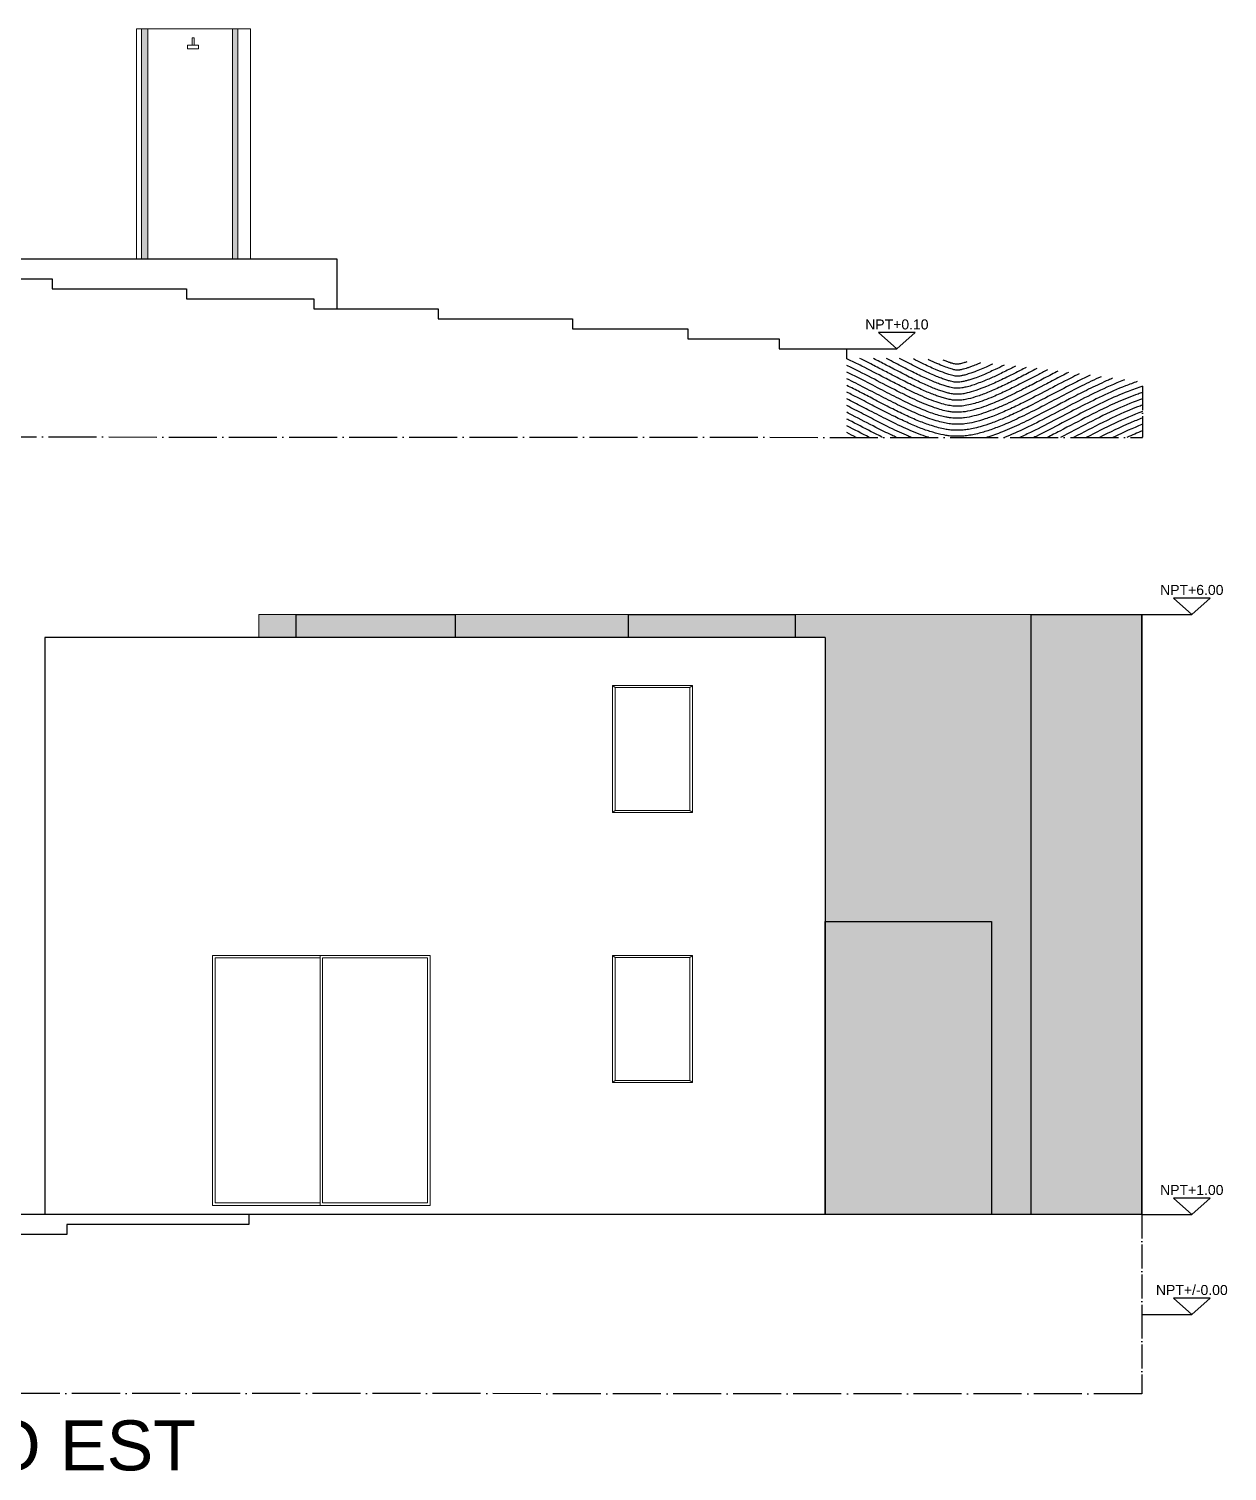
# Model space of a CAD drawing. Header units: millimetres. Extents: x 3468 to 20390, y -976 to 7887.
# Drawn here: x 7957 to 9155, y -976 to 466 of the extents above; entities that cross this region are included whole.
import ezdxf
from ezdxf.enums import TextEntityAlignment as Align

# ---------------------------------------------------------------- set-up
doc = ezdxf.new("R2010")
doc.units = ezdxf.units.MM
doc.linetypes.add('ACAD_ISO04W100', pattern=[30, 24, -3, 0, -3])
for name, color, linetype in [('A-ANNO-SYMB', 3, 'Continuous'), ('A-ANNO-TEXT', 3, 'Continuous'), ('acqua', 140, 'Continuous')]:
    doc.layers.add(name, color=color, linetype=linetype)
for name, color, linetype, lineweight in [('A-FURN', 9, 'Continuous', 13), ('MURO', 1, 'Continuous', 25), ('vetro', 140, 'Continuous', 15)]:
    doc.layers.add(name, color=color, linetype=linetype, lineweight=lineweight)
doc.layers.add('VERDE_giardino_garden', color=7, linetype='Continuous', lineweight=13, true_color=0x426227)
doc.styles.add('ARIAL', font='arial.ttf')
doc.styles.get("Standard").update_dxf_attribs({"font": 'arial.ttf'})

msp = doc.modelspace()

# ---------------------------------------------------------------- hatches: boundary and pattern name
at = {"layer": 'MURO'}
h = msp.add_hatch(color=256, dxfattribs=at)
h.dxf.hatch_style = 1
h.paths.add_polyline_path([(8382.9, -142), (8382.9, -119), (8223.9, -119), (8223.9, -142)])
h = msp.add_hatch(color=256, dxfattribs=at)
h.dxf.hatch_style = 1
h.paths.add_polyline_path([(8722.7, -142), (8722.7, -119), (8556, -119), (8556, -142)])
h = msp.add_hatch(color=256, dxfattribs=at)
h.dxf.hatch_style = 1
h.paths.add_polyline_path([(9069.3, -119), (8958.9, -119), (8958.9, -719), (9069.3, -719)])
h = msp.add_hatch(color=256, dxfattribs=at)
h.dxf.hatch_style = 1
h.paths.add_polyline_path([(8919.2, -426), (8752.7, -426), (8752.7, -719), (8919.2, -719)])
at = {"layer": 'VERDE_giardino_garden'}
h = msp.add_hatch(color=256, dxfattribs=at)
h.dxf.hatch_style = 1
h.paths.add_polyline_path([(8069.2, 236.4), (8075.6, 236.4), (8075.6, 466.4), (8069.2, 466.4)])
h.paths.add_polyline_path([(8165.6, 466.4), (8160.1, 466.4), (8160.1, 236.4), (8165.6, 236.4)])
at = {"layer": 'vetro'}
h = msp.add_hatch(color=256, dxfattribs=at)
h.dxf.hatch_style = 1
h.paths.add_polyline_path([(8186.4, -119), (8186.4, -142), (8223.9, -142), (8223.9, -119)])
h = msp.add_hatch(color=256, dxfattribs=at)
h.dxf.hatch_style = 1
h.paths.add_polyline_path([(8556, -142), (8556, -119), (8382.9, -119), (8382.9, -142)])
h = msp.add_hatch(color=256, dxfattribs=at)
h.dxf.hatch_style = 1
h.paths.add_polyline_path([(8958.9, -119), (8722.7, -119), (8722.7, -142), (8752.7, -142), (8752.7, -426), (8919.2, -426), (8919.2, -719), (8958.9, -719)])

# ---------------------------------------------------------------- linework, layer by layer
for p, q in [((6774.4, 236.4), (8264.4, 236.4)), ((8264.4, 236.4), (8264.4, 186.4)), ((7849.2, 216.4), (7979.9, 216.4)), ((7979.9, 216.4), (7979.9, 206.4)), ((7979.9, 206.4), (8114.2, 206.4)), ((8114.2, 206.4), (8114.2, 196.4)), ((8114.2, 196.4), (8241.6, 196.4)), ((8241.6, 196.4), (8241.6, 186.4)), ((8241.6, 186.4), (8365.7, 186.4)), ((8365.7, 186.4), (8365.7, 176.4)), ((8365.7, 176.4), (8500, 176.4)), ((8500, 176.4), (8500, 166.4)), ((8500, 166.4), (8615.4, 166.4)), ((8615.4, 166.4), (8615.4, 156.4)), ((8615.4, 156.4), (8706.7, 156.4)), ((8706.7, 156.4), (8706.7, 146.4)), ((8706.7, 146.4), (8774.5, 146.4)), ((8774.5, 136.4), (8774.5, 146.4)), ((8752.7, -142), (7972.7, -142)), ((7972.7, -142), (7972.7, -710)), ((8752.7, -142), (8752.7, -719)), ((9069.3, -719), (7579.3, -719)), ((7972.7, -710), (7972.7, -719)), ((8080.3, -719), (8080.3, -719)), ((9069.3, -719), (8176.4, -719)), ((8176.4, -719), (8176.4, -729)), ((7994.6, -729), (7994.6, -739)), ((8176.4, -729), (7994.6, -729)), ((7994.6, -739), (7863.9, -739))]:
    msp.add_line(p, q)
at = {"linetype": 'ACAD_ISO04W100'}
for p, q in [((9070.1, 109.1), (9070, 58)), ((9069.3, -719), (9069.3, -819)), ((9069.3, -819), (9069.4, -898.6))]:
    msp.add_line(p, q, dxfattribs=at)
at = {"linetype": 'ACAD_ISO04W100', "ltscale": 2}
for p, q in [((6774.3, 59), (9070, 57.8)), ((9069.4, -898.6), (6773.6, -897.4))]:
    msp.add_line(p, q, dxfattribs=at)
at = {"layer": 'A-ANNO-SYMB', "ltscale": 0.8}
for p, q in [((8774.5, 146.4), (8824.5, 146.4)), ((9069.3, -119), (9119.3, -119.1)), ((9069.3, -719), (9119.3, -719.1)), ((9069.3, -819), (9119.3, -819.1))]:
    msp.add_line(p, q, dxfattribs=at)
at = {"layer": 'A-ANNO-SYMB'}
for points in [[(8824.5, 146.4), (8842.9, 162.7), (8806.1, 162.7)], [(9119.3, -119.1), (9137.8, -102.9), (9101, -102.8)], [(9119.3, -719.1), (9137.8, -702.9), (9101, -702.8)], [(9119.3, -819.1), (9137.8, -802.9), (9101, -802.8)]]:
    msp.add_lwpolyline(points, close=True, dxfattribs=at)
at = {"layer": 'A-FURN'}
for p, q in [((8119.7, 450.2), (8119.7, 457.5)), ((8119.7, 457.5), (8121.7, 457.5)), ((8121.7, 450.2), (8121.7, 457.5))]:
    msp.add_line(p, q, dxfattribs=at)
msp.add_lwpolyline([(8115.2, 450.2), (8126.2, 450.2), (8126.2, 446.4), (8115.2, 446.4)], close=True, dxfattribs=at)
at = {"layer": 'acqua'}
for points, knots in [([(8975, 125.5), (8971.6, 123.7), (8968.4, 122), (8959.6, 117.4), (8954.3, 114.7), (8944, 109.4), (8939.1, 107), (8929.6, 102.5), (8925.1, 100.4), (8917.7, 97.3), (8914.7, 96.1), (8908.9, 94), (8906.2, 93.1), (8901.8, 91.8), (8899.9, 91.3), (8895.7, 90.2), (8893.4, 89.8), (8890.2, 89.3), (8889.2, 89.2), (8887.3, 89), (8886.4, 89), (8885.2, 89), (8884.8, 89), (8884, 89), (8883.6, 89), (8882.8, 89), (8882.4, 89), (8881.1, 89.1), (8880.1, 89.3), (8877.3, 89.7), (8875.3, 90.1), (8870.8, 91.2), (8868.4, 91.9), (8863, 93.7), (8860, 94.7), (8853.8, 97.2), (8850.6, 98.6), (8843.7, 101.7), (8840.1, 103.4), (8832.6, 107.1), (8828.7, 109), (8820.6, 113.2), (8816.4, 115.3), (8804.9, 121.3), (8797.4, 125.2), (8784.7, 131.6), (8779.7, 134), (8774.5, 136.4)], [826.765081, 826.765081, 826.765081, 826.765081, 837.068898, 837.068898, 854.642899, 854.642899, 872.2169, 872.2169, 889.7909, 889.7909, 902.827977, 902.827977, 915.865053, 915.865053, 925.831881, 925.831881, 940.797717, 940.797717, 948.715382, 948.715382, 956.633047, 956.633047, 960.829958, 960.829958, 965.026869, 965.026869, 969.223779, 969.223779, 977.67725, 977.67725, 991.694097, 991.694097, 1005.710943, 1005.710943, 1019.727789, 1019.727789, 1033.563667, 1033.563667, 1047.399544, 1047.399544, 1061.235422, 1061.235422, 1075.071299, 1075.071299, 1098.010958, 1098.010958, 1112.056864, 1112.056864, 1112.056864, 1112.056864]), ([(8985.6, 124.2), (8983.4, 123.1), (8981.3, 122), (8974.2, 118.3), (8969.5, 115.8), (8960.2, 110.9), (8955.6, 108.6), (8945.2, 103.3), (8939.3, 100.4), (8928.3, 95.3), (8923, 93), (8914.8, 89.8), (8911.7, 88.6), (8905.8, 86.7), (8903.1, 85.9), (8896.8, 84.3), (8893.5, 83.7), (8889.6, 83.2), (8888.6, 83.1), (8886.9, 83), (8886.3, 83), (8885.1, 83), (8884.5, 83), (8883.4, 83), (8882.9, 83), (8881.8, 83.1), (8881.2, 83.1), (8879.4, 83.3), (8878.2, 83.5), (8875, 84), (8873.1, 84.4), (8868.7, 85.5), (8866.4, 86.2), (8861.4, 87.8), (8858.8, 88.8), (8853.2, 91), (8850.2, 92.2), (8844.1, 94.9), (8840.9, 96.4), (8834.3, 99.5), (8830.9, 101.2), (8820.3, 106.5), (8812.8, 110.4), (8797.1, 118.6), (8788.9, 122.8), (8778.3, 128), (8776.4, 128.9), (8774.5, 129.8)], [818.891462, 818.891462, 818.891462, 818.891462, 825.365112, 825.365112, 840.370424, 840.370424, 855.375735, 855.375735, 876.042045, 876.042045, 896.708355, 896.708355, 910.504909, 910.504909, 924.301464, 924.301464, 944.294997, 944.294997, 951.646634, 951.646634, 956.960678, 956.960678, 961.861669, 961.861669, 966.762661, 966.762661, 971.663652, 971.663652, 980.796013, 980.796013, 993.155987, 993.155987, 1005.515961, 1005.515961, 1017.875935, 1017.875935, 1030.235908, 1030.235908, 1042.595882, 1042.595882, 1054.955856, 1054.955856, 1079.675803, 1079.675803, 1104.395751, 1104.395751, 1109.717965, 1109.717965, 1109.717965, 1109.717965]), ([(8964.4, 126.7), (8961.9, 125.4), (8959.4, 124.1), (8952.1, 120.3), (8947.5, 117.9), (8938.5, 113.4), (8934.2, 111.3), (8925.3, 107.1), (8920.9, 105.1), (8912.6, 101.7), (8908.8, 100.3), (8901.8, 98), (8898.7, 97.1), (8893.9, 96), (8892.2, 95.7), (8889.8, 95.3), (8889, 95.2), (8887.4, 95.1), (8886.7, 95), (8885.4, 95), (8884.8, 95), (8883.9, 95), (8883.7, 95), (8882.9, 95), (8882.4, 95.1), (8881.3, 95.2), (8880.7, 95.2), (8878.7, 95.5), (8877.3, 95.8), (8874.2, 96.5), (8872.6, 96.9), (8869.6, 97.8), (8868.1, 98.3), (8865, 99.3), (8863.4, 99.9), (8858.2, 101.9), (8854.4, 103.4), (8846.3, 107.1), (8841.9, 109.2), (8832.7, 113.7), (8827.9, 116.2), (8819, 120.7), (8815, 122.8), (8806.9, 127), (8802.7, 129.2), (8794.8, 133.2), (8791.3, 135), (8787.6, 136.8)], [834.860843, 834.860843, 834.860843, 834.860843, 842.898218, 842.898218, 858.646171, 858.646171, 874.394125, 874.394125, 892.367795, 892.367795, 910.047377, 910.047377, 927.72696, 927.72696, 940.353266, 940.353266, 947.118688, 947.118688, 954.501635, 954.501635, 961.884583, 961.884583, 965.405593, 965.405593, 971.364729, 971.364729, 977.323865, 977.323865, 989.242138, 989.242138, 999.253952, 999.253952, 1007.436648, 1007.436648, 1015.619343, 1015.619343, 1032.531321, 1032.531321, 1049.443298, 1049.443298, 1066.355276, 1066.355276, 1079.189786, 1079.189786, 1092.024295, 1092.024295, 1102.364169, 1102.364169, 1102.364169, 1102.364169]), ([(8953.8, 127.9), (8949.8, 125.8), (8945.9, 123.8), (8937, 119.3), (8932, 116.9), (8922.6, 112.5), (8918.2, 110.5), (8910.3, 107.3), (8906.7, 105.9), (8900.3, 103.8), (8897.4, 103), (8893.2, 102), (8891.7, 101.7), (8889.5, 101.3), (8888.8, 101.2), (8887.2, 101.1), (8886.4, 101), (8885.4, 101), (8885, 101), (8884.6, 101), (8884.4, 101), (8884.1, 101), (8883.9, 101), (8883.3, 101), (8882.7, 101.1), (8881.5, 101.2), (8880.8, 101.3), (8879.3, 101.5), (8878.4, 101.7), (8876.4, 102.1), (8875.2, 102.4), (8872.6, 103.2), (8871.2, 103.6), (8868.2, 104.6), (8866.6, 105.1), (8863.1, 106.4), (8861.4, 107.1), (8857.6, 108.6), (8855.6, 109.5), (8849.5, 112.2), (8845.2, 114.3), (8835.8, 118.8), (8830.9, 121.3), (8821.9, 126), (8817.8, 128.1), (8809.6, 132.4), (8805.4, 134.6), (8801, 136.8)], [843.323833, 843.323833, 843.323833, 843.323833, 856.43865, 856.43865, 874.631231, 874.631231, 892.823813, 892.823813, 909.917941, 909.917941, 927.012069, 927.012069, 938.580819, 938.580819, 945.515396, 945.515396, 954.88255, 954.88255, 959.449127, 959.449127, 962.365144, 962.365144, 965.281161, 965.281161, 972.794371, 972.794371, 980.307581, 980.307581, 987.820791, 987.820791, 996.528862, 996.528862, 1005.236932, 1005.236932, 1013.945003, 1013.945003, 1022.653073, 1022.653073, 1031.361144, 1031.361144, 1048.777285, 1048.777285, 1066.193427, 1066.193427, 1079.227584, 1079.227584, 1092.068513, 1092.068513, 1092.068513, 1092.068513]), ([(8943, 129.1), (8941.3, 128.2), (8939.7, 127.4), (8933.8, 124.5), (8929.7, 122.4), (8922.1, 118.8), (8918.5, 117.2), (8912.7, 114.7), (8910.4, 113.8), (8905.9, 112.1), (8903.8, 111.3), (8899.9, 110), (8898, 109.4), (8895.4, 108.7), (8894.5, 108.5), (8892, 107.9), (8890.6, 107.6), (8888.3, 107.2), (8887.5, 107.1), (8886.2, 107), (8885.7, 107), (8885, 107), (8884.7, 107), (8884.4, 107), (8884.3, 107), (8884.2, 107), (8884.1, 107), (8883.8, 107), (8883.6, 107), (8883.1, 107), (8882.8, 107.1), (8881.8, 107.2), (8881.1, 107.3), (8879.4, 107.6), (8878.5, 107.8), (8876.3, 108.4), (8875.1, 108.7), (8872.5, 109.5), (8871.1, 109.9), (8868, 111), (8866.4, 111.6), (8863, 112.9), (8861.2, 113.7), (8857.4, 115.3), (8855.4, 116.2), (8851.2, 118), (8849.1, 119), (8842.4, 122.3), (8837.7, 124.6), (8827.7, 129.8), (8822.4, 132.5), (8815.9, 135.9), (8815.1, 136.3), (8814.2, 136.8)], [852.354859, 852.354859, 852.354859, 852.354859, 857.999107, 857.999107, 873.318506, 873.318506, 887.820851, 887.820851, 898.651409, 898.651409, 909.481967, 909.481967, 920.38386, 920.38386, 926.500127, 926.500127, 938.732662, 938.732662, 948.498393, 948.498393, 955.836985, 955.836985, 961.165693, 961.165693, 963.407617, 963.407617, 965.095888, 965.095888, 969.676456, 969.676456, 974.257024, 974.257024, 982.973276, 982.973276, 991.689528, 991.689528, 1000.40578, 1000.40578, 1009.122033, 1009.122033, 1017.838285, 1017.838285, 1026.554537, 1026.554537, 1035.270789, 1035.270789, 1043.987041, 1043.987041, 1061.419545, 1061.419545, 1078.852049, 1078.852049, 1081.61641, 1081.61641, 1081.61641, 1081.61641]), ([(8931.9, 130.2), (8928.8, 128.7), (8925.7, 127.2), (8918.4, 123.8), (8914.3, 121.9), (8908.1, 119.3), (8905.8, 118.4), (8902.2, 117.1), (8900.8, 116.6), (8898.1, 115.7), (8896.9, 115.4), (8894.5, 114.7), (8893.4, 114.4), (8891, 113.8), (8889.7, 113.5), (8887.7, 113.2), (8886.8, 113.1), (8885.6, 113), (8885.2, 113), (8884.8, 113), (8884.7, 113), (8884.5, 113), (8884.5, 113), (8884.4, 113), (8884.4, 113), (8884.3, 113), (8884.3, 113), (8884.2, 113), (8884.1, 113), (8884, 113), (8883.8, 113), (8883.4, 113), (8883.1, 113.1), (8882.2, 113.2), (8881.5, 113.3), (8879.9, 113.6), (8879, 113.9), (8876.9, 114.4), (8875.7, 114.8), (8873.1, 115.6), (8871.7, 116), (8868.7, 117.1), (8867.1, 117.8), (8863.6, 119.1), (8861.8, 119.9), (8855.1, 122.8), (8849.8, 125.3), (8839.1, 130.6), (8833.9, 133.3), (8828, 136.4), (8827.6, 136.6), (8827.2, 136.8)], [862.27221, 862.27221, 862.27221, 862.27221, 873.786909, 873.786909, 891.353765, 891.353765, 902.590247, 902.590247, 910.40945, 910.40945, 918.228652, 918.228652, 926.308944, 926.308944, 937.468599, 937.468599, 948.628253, 948.628253, 957.653753, 957.653753, 961.138367, 961.138367, 963.3738, 963.3738, 964.834193, 964.834193, 966.294587, 966.294587, 967.754981, 967.754981, 970.675768, 970.675768, 976.749956, 976.749956, 985.499975, 985.499975, 994.249994, 994.249994, 1003.000013, 1003.000013, 1011.750032, 1011.750032, 1020.50005, 1020.50005, 1029.250069, 1029.250069, 1051.08794, 1051.08794, 1069.387586, 1069.387586, 1070.680945, 1070.680945, 1070.680945, 1070.680945]), ([(8920.4, 131.3), (8918.6, 130.5), (8916.9, 129.7), (8913.1, 127.9), (8910.9, 127), (8906.6, 125.2), (8904.3, 124.3), (8901, 123), (8899.7, 122.6), (8897.6, 121.9), (8896.7, 121.6), (8895, 121.1), (8894.1, 120.8), (8892.7, 120.4), (8892, 120.2), (8890.8, 119.9), (8890.3, 119.8), (8889.3, 119.6), (8888.8, 119.5), (8887.6, 119.3), (8886.9, 119.1), (8885.8, 119), (8885.4, 119), (8884.9, 119), (8884.8, 119), (8884.7, 119), (8884.7, 119), (8884.6, 119), (8884.6, 119), (8884.6, 119), (8884.6, 119), (8884.6, 119), (8884.6, 119), (8884.6, 119), (8884.6, 119), (8884.5, 119), (8884.4, 119), (8884.1, 119), (8883.9, 119), (8883.2, 119.1), (8882.6, 119.2), (8881.1, 119.5), (8880.2, 119.8), (8878.2, 120.3), (8877.3, 120.5), (8875.1, 121.2), (8873.8, 121.7), (8869.7, 123.2), (8866.5, 124.4), (8861, 126.8), (8858.8, 127.8), (8854.4, 129.8), (8852, 130.9), (8846.8, 133.5), (8844, 134.9), (8841, 136.4)], [873.630941, 873.630941, 873.630941, 873.630941, 880.777667, 880.777667, 890.200352, 890.200352, 901.365373, 901.365373, 908.438874, 908.438874, 914.128136, 914.128136, 919.817398, 919.817398, 925.069776, 925.069776, 929.859413, 929.859413, 934.649051, 934.649051, 944.228325, 944.228325, 953.8076, 953.8076, 959.083061, 959.083061, 961.818353, 961.818353, 963.025703, 963.025703, 963.992543, 963.992543, 964.798337, 964.798337, 966.52065, 966.52065, 971.36936, 971.36936, 976.218069, 976.218069, 985.804348, 985.804348, 995.390628, 995.390628, 1002.760315, 1002.760315, 1011.359984, 1011.359984, 1028.162401, 1028.162401, 1037.729444, 1037.729444, 1047.296488, 1047.296488, 1058.02252, 1058.02252, 1058.02252, 1058.02252]), ([(8884.8, 125), (8884.7, 125), (8884.4, 125), (8883.6, 125.1), (8883.1, 125.2), (8881.8, 125.5), (8880.9, 125.7), (8879.3, 126.2), (8878.5, 126.5), (8876.8, 127), (8875.9, 127.3), (8872.9, 128.4), (8870.7, 129.2), (8865.7, 131.3), (8863, 132.5), (8858.7, 134.4), (8857.2, 135.1), (8855.7, 135.9)], [971.235705, 971.235705, 971.235705, 971.235705, 979.973612, 979.973612, 988.711518, 988.711518, 997.449425, 997.449425, 1003.927903, 1003.927903, 1010.40638, 1010.40638, 1023.363336, 1023.363336, 1036.320291, 1036.320291, 1042.612221, 1042.612221, 1042.612221, 1042.612221]), ([(8884.5, 131), (8884.4, 131), (8884.1, 131), (8883.4, 131.1), (8882.8, 131.2), (8881.5, 131.5), (8880.6, 131.7), (8879, 132.2), (8878.2, 132.4), (8876.5, 133), (8875.6, 133.3), (8873.4, 134.1), (8872.1, 134.5), (8870.7, 135.1)], [971.235705, 971.235705, 971.235705, 971.235705, 979.973612, 979.973612, 988.711518, 988.711518, 997.449425, 997.449425, 1003.927903, 1003.927903, 1010.40638, 1010.40638, 1018.205773, 1018.205773, 1018.205773, 1018.205773]), ([(8894.5, 133.5), (8894.5, 133.5), (8894.5, 133.5), (8893.4, 133.1), (8892.4, 132.8), (8890.6, 132.3), (8889.7, 132), (8888.3, 131.6), (8887.6, 131.5), (8886.6, 131.3), (8886.2, 131.2), (8885.5, 131.1), (8885.2, 131), (8884.8, 131), (8884.7, 131), (8884.5, 131), (8884.5, 131), (8884.5, 131)], [908.815565, 908.815565, 908.815565, 908.815565, 908.878669, 908.878669, 916.098525, 916.098525, 923.318382, 923.318382, 930.538238, 930.538238, 936.581596, 936.581596, 942.624955, 942.624955, 949.189531, 949.189531, 952.162562, 952.162562, 952.162562, 952.162562]), ([(8908.2, 132.4), (8907.1, 131.9), (8906.1, 131.5), (8903.3, 130.3), (8901.5, 129.7), (8898.7, 128.6), (8897.6, 128.2), (8895.5, 127.5), (8894.5, 127.2), (8892.8, 126.7), (8891.9, 126.4), (8890.6, 126.1), (8890, 125.9), (8889, 125.7), (8888.6, 125.6), (8887.7, 125.4), (8887.3, 125.3), (8886, 125.1), (8885.4, 125), (8884.9, 125), (8884.9, 125), (8884.8, 125)], [887.656662, 887.656662, 887.656662, 887.656662, 892.760318, 892.760318, 901.776745, 901.776745, 908.710546, 908.710546, 915.046397, 915.046397, 921.382248, 921.382248, 926.300794, 926.300794, 931.219339, 931.219339, 936.137884, 936.137884, 949.55519, 949.55519, 953.859647, 953.859647, 953.859647, 953.859647]), ([(8996.1, 122.9), (8993.9, 121.7), (8991.6, 120.6), (8984.2, 116.8), (8979.2, 114.1), (8966.6, 107.5), (8959.1, 103.6), (8944.8, 96.4), (8938, 93.1), (8927.8, 88.5), (8924.2, 87), (8917.3, 84.3), (8914, 83.1), (8907.7, 81), (8904.6, 80.1), (8898.3, 78.5), (8895.1, 77.9), (8890.6, 77.3), (8889, 77.1), (8886.6, 77), (8885.7, 77), (8884.3, 77), (8883.7, 77), (8882.7, 77), (8882.2, 77), (8881.3, 77.1), (8880.8, 77.1), (8879.3, 77.3), (8878.2, 77.4), (8876, 77.7), (8874.8, 78), (8871.8, 78.6), (8869.9, 79), (8865.9, 80.1), (8863.8, 80.7), (8859.4, 82.2), (8857.1, 83), (8852.2, 84.9), (8849.7, 85.9), (8844.6, 88.1), (8841.9, 89.3), (8833.7, 93.1), (8827.9, 96), (8815.7, 102.1), (8809.4, 105.4), (8796.2, 112.3), (8789.4, 115.8), (8779.7, 120.6), (8777.1, 121.9), (8774.5, 123.2)], [811.121461, 811.121461, 811.121461, 811.121461, 817.845103, 817.845103, 833.221662, 833.221662, 857.607201, 857.607201, 881.992741, 881.992741, 896.085983, 896.085983, 910.179225, 910.179225, 924.621369, 924.621369, 942.352691, 942.352691, 952.658851, 952.658851, 959.36344, 959.36344, 963.673041, 963.673041, 967.295137, 967.295137, 970.917234, 970.917234, 978.161427, 978.161427, 985.40562, 985.40562, 995.807955, 995.807955, 1006.210289, 1006.210289, 1016.612624, 1016.612624, 1027.014958, 1027.014958, 1037.417293, 1037.417293, 1058.221962, 1058.221962, 1079.026631, 1079.026631, 1099.8313, 1099.8313, 1107.302647, 1107.302647, 1107.302647, 1107.302647]), ([(9006.8, 121.5), (9003.9, 120.1), (9001.1, 118.6), (8990.1, 113.1), (8982.2, 108.9), (8966.9, 100.9), (8959.5, 97.1), (8947.5, 91.1), (8942.8, 88.8), (8933.6, 84.5), (8929.2, 82.6), (8920.7, 79.1), (8916.7, 77.6), (8909, 75.1), (8905.3, 74), (8898.5, 72.4), (8895.4, 71.9), (8890.6, 71.2), (8888.9, 71.1), (8886.2, 71), (8885.2, 71), (8883.5, 71), (8882.8, 71), (8880.4, 71.1), (8878.6, 71.3), (8874.8, 71.8), (8872.8, 72.2), (8868.5, 73.2), (8866.3, 73.8), (8861.2, 75.3), (8858.3, 76.2), (8852.3, 78.4), (8849.2, 79.6), (8840.8, 83.2), (8835.3, 85.7), (8823.8, 91.3), (8817.8, 94.3), (8805.4, 100.8), (8798.9, 104.1), (8786.5, 110.5), (8780.6, 113.5), (8774.5, 116.5)], [803.350608, 803.350608, 803.350608, 803.350608, 811.698307, 811.698307, 835.944033, 835.944033, 860.189758, 860.189758, 876.835636, 876.835636, 893.481514, 893.481514, 910.127392, 910.127392, 926.77327, 926.77327, 943.419148, 943.419148, 954.161296, 954.161296, 960.674093, 960.674093, 965.816346, 965.816346, 977.121142, 977.121142, 988.425937, 988.425937, 999.730733, 999.730733, 1012.609302, 1012.609302, 1025.48787, 1025.48787, 1046.03627, 1046.03627, 1066.58467, 1066.58467, 1087.13307, 1087.13307, 1104.813246, 1104.813246, 1104.813246, 1104.813246]), ([(9017.7, 120.1), (9012.5, 117.6), (9007.4, 115.1), (8995, 108.8), (8987.8, 105.1), (8973.8, 97.7), (8966.9, 94.2), (8955.2, 88.2), (8950.2, 85.7), (8940.5, 81.1), (8935.8, 78.9), (8927, 75.2), (8923, 73.6), (8915.2, 70.8), (8911.5, 69.6), (8905.4, 67.9), (8903, 67.3), (8898.6, 66.4), (8896.7, 66), (8892.9, 65.5), (8891.1, 65.3), (8887.8, 65), (8886.3, 65), (8883.5, 65), (8882.1, 65), (8879.2, 65.2), (8877.6, 65.4), (8874.5, 65.8), (8872.8, 66.1), (8866.9, 67.3), (8862.3, 68.6), (8853.4, 71.6), (8849.2, 73.1), (8840.5, 76.8), (8835.9, 78.8), (8826.5, 83.3), (8821.6, 85.7), (8811.5, 90.8), (8806.3, 93.5), (8796.6, 98.6), (8792.1, 100.9), (8783.3, 105.4), (8778.9, 107.6), (8774.5, 109.8)], [795.471948, 795.471948, 795.471948, 795.471948, 810.332287, 810.332287, 832.324598, 832.324598, 854.316908, 854.316908, 871.363763, 871.363763, 888.410617, 888.410617, 904.11704, 904.11704, 919.823463, 919.823463, 930.959131, 930.959131, 940.763381, 940.763381, 950.567632, 950.567632, 959.288662, 959.288662, 968.009692, 968.009692, 976.730721, 976.730721, 985.451751, 985.451751, 1006.827432, 1006.827432, 1023.903169, 1023.903169, 1040.978906, 1040.978906, 1058.054643, 1058.054643, 1075.130379, 1075.130379, 1089.115482, 1089.115482, 1102.252281, 1102.252281, 1102.252281, 1102.252281]), ([(9028.7, 118.6), (9022.1, 115.6), (9015.7, 112.5), (9002.3, 105.9), (8995.5, 102.3), (8982.2, 95.4), (8975.7, 92), (8962.3, 85), (8955.4, 81.6), (8942.8, 75.5), (8936.9, 72.8), (8926.9, 68.7), (8922.7, 67.1), (8914.5, 64.2), (8910.6, 63), (8904.6, 61.5), (8902.4, 61), (8898.2, 60.2), (8896.2, 59.9), (8892.3, 59.4), (8890.5, 59.2), (8887.2, 59), (8885.8, 59), (8883, 59), (8881.6, 59), (8878.8, 59.2), (8877.3, 59.4), (8874.3, 59.8), (8872.7, 60), (8867.8, 61), (8864.2, 61.9), (8856.7, 64.1), (8852.8, 65.4), (8844.6, 68.5), (8840.4, 70.3), (8831.6, 74.2), (8827.1, 76.4), (8815.7, 81.9), (8808.8, 85.5), (8796.4, 91.9), (8791.1, 94.7), (8782, 99.3), (8778.3, 101.2), (8774.5, 103.1)], [787.366202, 787.366202, 787.366202, 787.366202, 806.096139, 806.096139, 826.792454, 826.792454, 847.488768, 847.488768, 870.365644, 870.365644, 891.191598, 891.191598, 907.455136, 907.455136, 923.718674, 923.718674, 933.434084, 933.434084, 943.149493, 943.149493, 952.422868, 952.422868, 960.209522, 960.209522, 967.996176, 967.996176, 975.78283, 975.78283, 983.569483, 983.569483, 999.746039, 999.746039, 1015.922595, 1015.922595, 1032.099151, 1032.099151, 1048.275707, 1048.275707, 1071.497054, 1071.497054, 1088.234468, 1088.234468, 1099.624621, 1099.624621, 1099.624621, 1099.624621]), ([(9040.2, 117.1), (9038.8, 116.5), (9037.5, 115.9), (9030.1, 112.7), (9024.2, 109.9), (9012.6, 104.3), (9006.9, 101.4), (8990.1, 92.8), (8979.3, 87), (8962, 78.2), (8955.4, 74.8), (8942.4, 68.7), (8936.1, 65.9), (8924.8, 61.4), (8919.6, 59.6), (8914.4, 58), (8914.2, 57.9), (8914, 57.9)], [778.887759, 778.887759, 778.887759, 778.887759, 782.704456, 782.704456, 799.775962, 799.775962, 816.847469, 816.847469, 850.990482, 850.990482, 873.232487, 873.232487, 895.474492, 895.474492, 915.165477, 915.165477, 916.058985, 916.058985, 916.058985, 916.058985]), ([(9052.1, 115.4), (9051.8, 115.3), (9051.4, 115.2), (9042.1, 111.5), (9033.4, 107.6), (9016.4, 99.5), (9008, 95.3), (8991.7, 86.8), (8983.7, 82.6), (8968.1, 74.5), (8960.5, 70.6), (8945.8, 63.7), (8938.8, 60.5), (8932, 57.8)], [769.831629, 769.831629, 769.831629, 769.831629, 770.798942, 770.798942, 795.968104, 795.968104, 821.137265, 821.137265, 846.306427, 846.306427, 871.475589, 871.475589, 895.852888, 895.852888, 895.852888, 895.852888]), ([(9064.8, 113.7), (9060.9, 112.4), (9057, 110.9), (9045.1, 106.3), (9037.3, 102.8), (9021.9, 95.5), (9014.3, 91.7), (8999.3, 84.1), (8992, 80.2), (8976.2, 71.9), (8967.8, 67.6), (8955.4, 61.6), (8951.3, 59.6), (8947.3, 57.8)], [759.888444, 759.888444, 759.888444, 759.888444, 770.881647, 770.881647, 793.864996, 793.864996, 816.848345, 816.848345, 839.831694, 839.831694, 867.090872, 867.090872, 880.774568, 880.774568, 880.774568, 880.774568]), ([(9070.1, 109.1), (9065.2, 107.5), (9060.4, 105.8), (9048, 100.9), (9040.5, 97.7), (9025.7, 90.7), (9018.4, 87.1), (9004, 79.7), (8996.9, 76), (8981, 67.7), (8972.3, 63.1), (8962.9, 58.6), (8962.2, 58.2), (8961.4, 57.8)], [756.705727, 756.705727, 756.705727, 756.705727, 770.640883, 770.640883, 792.897199, 792.897199, 815.153514, 815.153514, 837.409829, 837.409829, 865.419058, 865.419058, 867.905189, 867.905189, 867.905189, 867.905189]), ([(9070.1, 102.8), (9068.6, 102.3), (9067.1, 101.8), (9058.9, 98.9), (9052.3, 96.2), (9035.7, 89), (9025.9, 84.2), (9006.5, 74.3), (8996.9, 69.2), (8983.2, 62.1), (8979, 59.9), (8974.9, 57.8)], [758.533338, 758.533338, 758.533338, 758.533338, 762.891109, 762.891109, 782.720474, 782.720474, 812.831204, 812.831204, 842.941934, 842.941934, 856.220811, 856.220811, 856.220811, 856.220811]), ([(8856.5, 57.9), (8856.2, 58), (8855.9, 58.1), (8852.5, 59.2), (8849.3, 60.3), (8842.8, 62.8), (8839.4, 64.2), (8829.4, 68.5), (8822.6, 71.8), (8809.7, 78.3), (8803.7, 81.4), (8792.4, 87.2), (8787.3, 89.9), (8779.5, 93.9), (8777, 95.2), (8774.5, 96.4)], [1002.803647, 1002.803647, 1002.803647, 1002.803647, 1004.056859, 1004.056859, 1016.609396, 1016.609396, 1029.161933, 1029.161933, 1052.976918, 1052.976918, 1072.990228, 1072.990228, 1089.189588, 1089.189588, 1096.93397, 1096.93397, 1096.93397, 1096.93397]), ([(8839, 57.9), (8837.4, 58.6), (8835.8, 59.3), (8828, 62.6), (8821.6, 65.6), (8809.9, 71.4), (8804.6, 74.2), (8793.7, 79.8), (8788.2, 82.7), (8779.9, 87), (8777.2, 88.3), (8774.5, 89.7)], [1022.587491, 1022.587491, 1022.587491, 1022.587491, 1028.550044, 1028.550044, 1050.483859, 1050.483859, 1068.166049, 1068.166049, 1085.84824, 1085.84824, 1094.185322, 1094.185322, 1094.185322, 1094.185322]), ([(9070.1, 96.5), (9061.7, 93.6), (9053.4, 90.2), (9035.4, 82.2), (9025.7, 77.4), (9006.7, 67.6), (8997.3, 62.6), (8988, 57.8)], [760.459462, 760.459462, 760.459462, 760.459462, 785.73927, 785.73927, 815.710483, 815.710483, 845.188031, 845.188031, 845.188031, 845.188031]), ([(9070.1, 90.1), (9068.4, 89.5), (9066.8, 89), (9053.5, 83.9), (9041.9, 78.6), (9020.5, 68), (9010.7, 62.9), (9001, 57.8)], [762.487648, 762.487648, 762.487648, 762.487648, 767.473192, 767.473192, 803.769384, 803.769384, 834.466776, 834.466776, 834.466776, 834.466776]), ([(8824.1, 57.9), (8822.5, 58.6), (8820.9, 59.4), (8814.1, 62.6), (8808.9, 65.2), (8795.8, 71.9), (8788, 76), (8778.1, 81.1), (8776.3, 82.1), (8774.5, 83)], [1037.398051, 1037.398051, 1037.398051, 1037.398051, 1042.842628, 1042.842628, 1060.401666, 1060.401666, 1085.693193, 1085.693193, 1091.384592, 1091.384592, 1091.384592, 1091.384592]), ([(8810.2, 57.9), (8806.4, 59.8), (8802.7, 61.7), (8791.5, 67.4), (8784.1, 71.3), (8775.8, 75.5), (8775.1, 75.9), (8774.5, 76.2)], [1050.103479, 1050.103479, 1050.103479, 1050.103479, 1062.501355, 1062.501355, 1086.39215, 1086.39215, 1088.539663, 1088.539663, 1088.539663, 1088.539663]), ([(9070, 77.3), (9066.1, 75.8), (9062.1, 74.2), (9047.8, 68.1), (9037.4, 63.1), (9027, 57.8)], [766.855748, 766.855748, 766.855748, 766.855748, 779.803185, 779.803185, 812.887601, 812.887601, 812.887601, 812.887601]), ([(8796.8, 57.9), (8796.8, 57.9), (8796.8, 57.9), (8789.4, 61.7), (8782, 65.6), (8774.4, 69.5)], [1061.736317, 1061.736317, 1061.736317, 1061.736317, 1061.799273, 1061.799273, 1085.657712, 1085.657712, 1085.657712, 1085.657712]), ([(9070, 70.9), (9069.8, 70.8), (9069.7, 70.8), (9060.5, 67.2), (9051.3, 63.1), (9041.5, 58.3), (9041, 58.1), (9040.4, 57.8)], [769.197437, 769.197437, 769.197437, 769.197437, 769.824925, 769.824925, 799.642016, 799.642016, 801.458093, 801.458093, 801.458093, 801.458093])]:
    msp.add_open_spline(points, degree=3, knots=knots, dxfattribs=at)
for points in [[(9070, 83.7), (9051.4, 76.9), (9032.7, 67.6), (9013.9, 57.8)], [(8783.7, 57.9), (8780.7, 59.5), (8777.6, 61.1), (8774.4, 62.8)], [(9070, 64.5), (9064.9, 62.4), (9059.7, 60.2), (9054.4, 57.8)], [(9070, 58), (9069.8, 57.9), (9069.6, 57.8), (9069.5, 57.8)]]:
    msp.add_open_spline(points, degree=3, dxfattribs=at)
at = {"layer": 'MURO'}
msp.add_line((9069.3, -719), (9069.3, -119), dxfattribs=at)
for points in [[(8223.9, -119), (8382.9, -119), (8382.9, -142), (8223.9, -142)], [(8556, -119), (8722.7, -119), (8722.7, -142), (8556, -142)], [(8958.9, -119), (9069.3, -119), (9069.3, -719), (8958.9, -719)], [(8752.7, -426), (8919.2, -426), (8919.2, -719), (8752.7, -719)]]:
    msp.add_lwpolyline(points, close=True, dxfattribs=at)
at = {"layer": 'VERDE_giardino_garden'}
for p, q in [((8064.3, 466.4), (8064.3, 236.4)), ((8064.3, 466.4), (8178.3, 466.4)), ((8069.2, 466.4), (8069.2, 236.4)), ((8075.6, 466.4), (8075.6, 236.4)), ((8160.1, 466.4), (8160.1, 236.4)), ((8165.6, 466.4), (8165.6, 236.4)), ((8178.3, 466.4), (8178.3, 236.4))]:
    msp.add_line(p, q, dxfattribs=at)
at = {"layer": 'vetro'}
for p, q in [((8540.2, -190), (8540.2, -317)), ((8620.2, -190), (8540.2, -190)), ((8542.8, -192), (8540.2, -190)), ((8617.6, -192), (8542.8, -192)), ((8542.8, -192), (8542.8, -315)), ((8617.6, -192), (8620.2, -190)), ((8617.6, -315), (8617.6, -192)), ((8620.2, -317), (8620.2, -190)), ((8540.2, -317), (8542.8, -315)), ((8540.2, -317), (8620.2, -317)), ((8542.8, -315), (8617.6, -315)), ((8620.2, -317), (8617.6, -315)), ((8247.7, -710), (8247.7, -460)), ((8540.2, -460), (8540.2, -587)), ((8620.2, -460), (8540.2, -460)), ((8542.8, -462), (8540.2, -460)), ((8617.6, -462), (8620.2, -460)), ((8620.2, -587), (8620.2, -460)), ((8250.2, -707.5), (8250.2, -462.5)), ((8617.6, -462), (8542.8, -462)), ((8542.8, -462), (8542.8, -585)), ((8617.6, -585), (8617.6, -462)), ((8540.2, -587), (8542.8, -585)), ((8540.2, -587), (8620.2, -587)), ((8542.8, -585), (8617.6, -585)), ((8620.2, -587), (8617.6, -585))]:
    msp.add_line(p, q, dxfattribs=at)
for points in [[(8186.4, -119), (8223.9, -119), (8223.9, -142), (8186.4, -142)], [(8382.9, -119), (8556, -119), (8556, -142), (8382.9, -142)]]:
    msp.add_lwpolyline(points, close=True, dxfattribs=at)
for points in [[(8919.2, -719), (8958.9, -719), (8958.9, -119), (8722.7, -119), (8722.7, -142), (8752.7, -142), (8752.7, -426), (8919.2, -426), (8919.2, -719)], [(8140.2, -710), (8140.2, -460), (8357.7, -460), (8357.7, -710)], [(8247.7, -707.5), (8142.7, -707.5), (8142.7, -462.5), (8247.7, -462.5)], [(8250.2, -462.5), (8355.2, -462.5), (8355.2, -707.5)], [(8357.7, -710), (8140.2, -710)], [(8355.2, -707.5), (8250.2, -707.5)]]:
    msp.add_lwpolyline(points, dxfattribs=at)

# ---------------------------------------------------------------- texts
at = {"insert": (7537.6, -925), "char_height": 50, "attachment_point": 1}
msp.add_mtext_dynamic_manual_height_columns('PROSPETTO EST', width=1017.121, gutter_width=12.5, heights=[0], dxfattribs=at)
at = {"layer": 'A-ANNO-TEXT', "style": 'ARIAL'}
msp.add_text('NPT+0.10', height=10, dxfattribs=at).set_placement((8824.5, 165.9), align=Align.CENTER)
for s, p in [('NPT+6.00', (9119.4, -99.6)), ('NPT+1.00', (9119.4, -699.6)), ('NPT+/-0.00', (9119.4, -799.6))]:
    msp.add_text(s, height=10, rotation=359.935, dxfattribs=at).set_placement(p, align=Align.CENTER)

doc.saveas('drawing.dxf')
